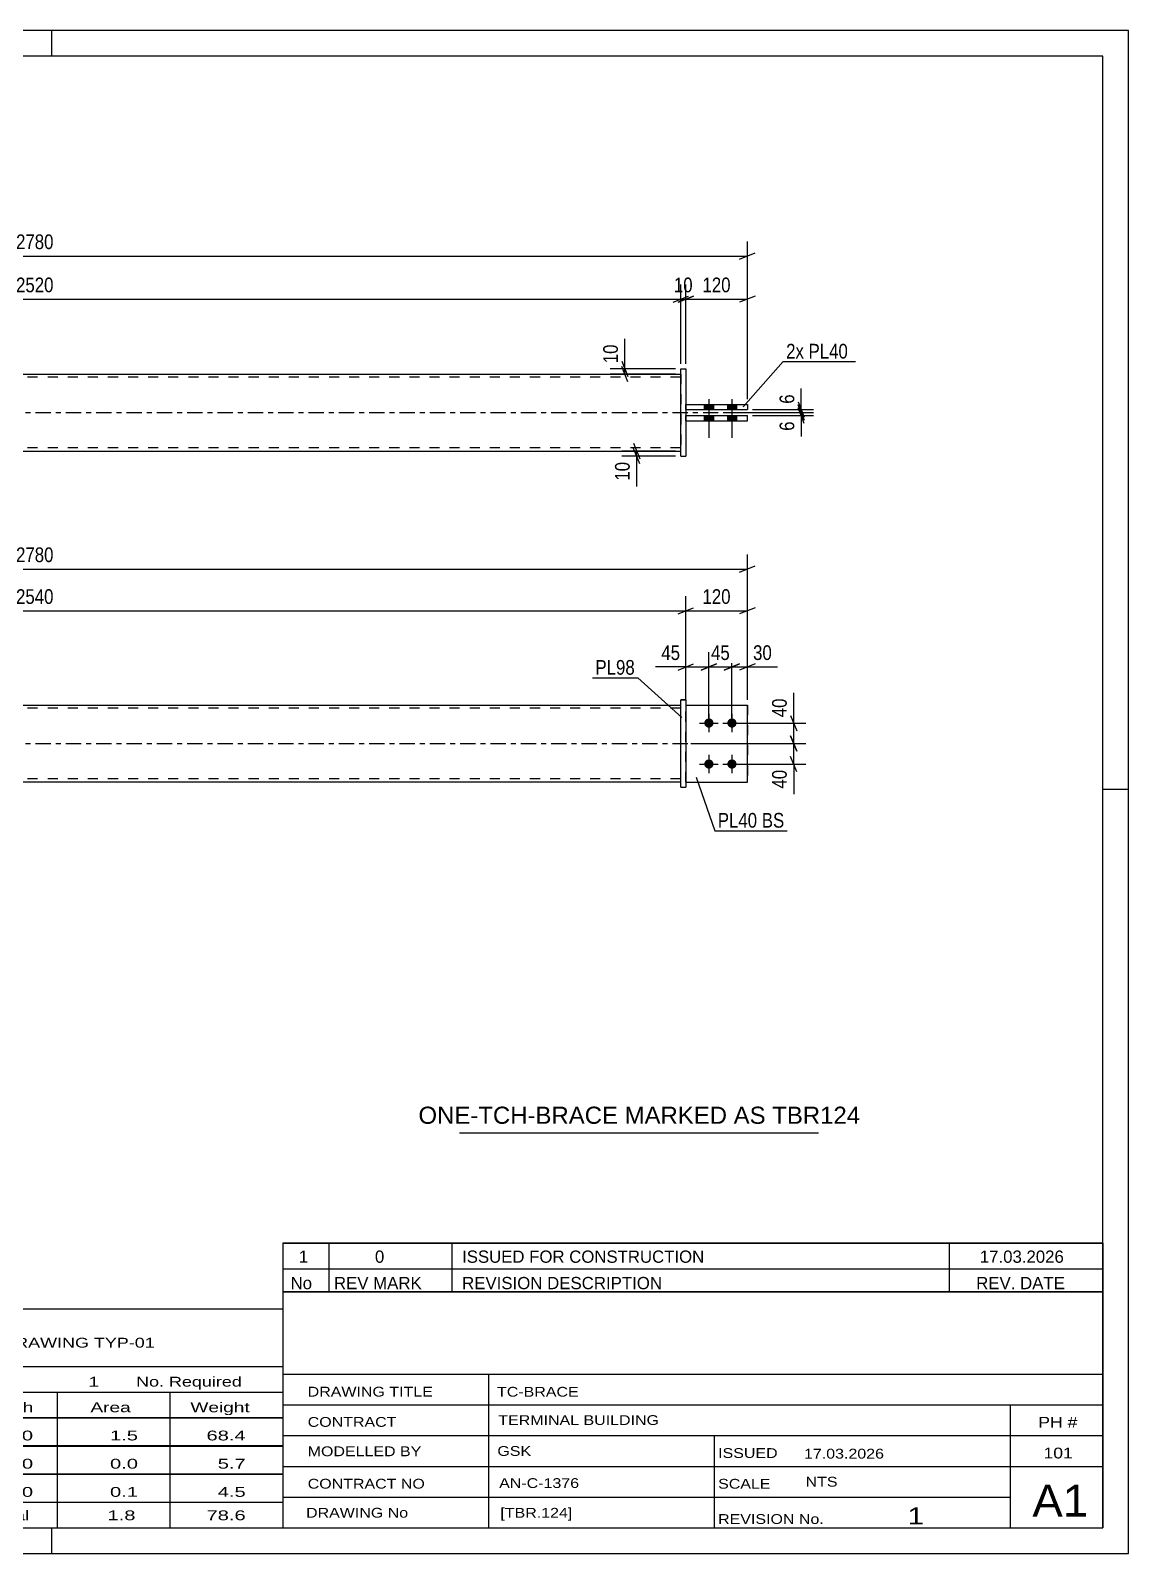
# Model space of a CAD drawing. Header units: millimetres. Extents: x 0 to 420, y 0 to 297.
# Drawn here: x 205.8 to 420, y 0 to 297 of the extents above; entities that cross this region are included whole.
import ezdxf

# ---------------------------------------------------------------- set-up
doc = ezdxf.new("R2010")
doc.units = ezdxf.units.MM
doc.linetypes.add('DXK_LINE_DOT2', pattern=[3.9198, 1.9599, -1.9599])
doc.linetypes.add('DXK_LINE_DOT3', pattern=[5.9187, 2.979, -0.9799, 0.9799, -0.9799])
doc.styles.add('Arial', font='ARIAL.TTF', dxfattribs={"height": 0.2})
doc.styles.add('Arial Narrow', font='ARIALN.TTF', dxfattribs={"height": 0.2})

# ---------------------------------------------------------------- blocks, each defined once
blk = doc.blocks.new('Unknown-580873140-1163')
at = {"color": 5, "linetype": 'Continuous'}
for p, q in [((420, 297), (0, 297)), ((210, 292), (210, 297)), ((420, 0), (420, 297)), ((415, 292), (5, 292)), ((415, 5), (415, 292)), ((420, 149), (415, 149)), ((5, 5), (415, 5)), ((210, 0), (210, 5)), ((0, 0), (420, 0))]:
    blk.add_line(p, q, dxfattribs=at)
blk = doc.blocks.new('Part-580873140-1767 - 1735')
at = {"color": 7, "linetype": 'DXK_LINE_DOT2'}
for p, q in [((333.64, 165.45), (345.64, 165.45)), ((333.64, 150.45), (333.64, 165.45)), ((333.64, 165.45), (345.64, 165.45)), ((345.64, 165.45), (345.64, 165.45)), ((345.64, 165.45), (345.64, 150.45)), ((333.64, 150.45), (333.64, 150.45)), ((333.64, 150.45), (345.64, 150.45)), ((333.64, 150.45), (345.64, 150.45))]:
    blk.add_line(p, q, dxfattribs=at)
blk = doc.blocks.new('Part-580873140-1772 - 1735')
at = {"color": 2, "linetype": 'Continuous'}
for p, q in [((333.64, 165.45), (345.64, 165.45)), ((345.64, 165.45), (345.64, 165.45)), ((345.64, 150.45), (345.64, 165.45)), ((333.64, 150.45), (345.64, 150.45))]:
    blk.add_line(p, q, dxfattribs=at)
at = {"color": 7, "linetype": 'DXK_LINE_DOT2'}
for p, q in [((333.64, 165.45), (345.64, 165.45)), ((333.64, 150.45), (333.64, 165.45)), ((345.64, 165.45), (345.64, 165.45)), ((333.64, 150.45), (333.64, 150.45)), ((333.64, 150.45), (345.64, 150.45))]:
    blk.add_line(p, q, dxfattribs=at)
blk = doc.blocks.new('Part-580873140-1787 - 1735')
at = {"color": 2, "linetype": 'Continuous'}
for p, q in [((333.64, 166.45), (332.64, 166.45)), ((332.64, 149.45), (332.64, 166.45)), ((333.64, 166.45), (333.64, 149.45)), ((332.64, 149.45), (332.64, 149.45)), ((332.64, 149.45), (333.64, 149.45))]:
    blk.add_line(p, q, dxfattribs=at)
at = {"color": 7, "linetype": 'DXK_LINE_DOT2'}
for p, q in [((332.64, 166.45), (332.64, 166.45)), ((332.64, 166.45), (333.64, 166.45)), ((333.64, 166.45), (333.64, 166.45)), ((332.64, 149.45), (333.64, 149.45))]:
    blk.add_line(p, q, dxfattribs=at)
blk = doc.blocks.new('Part-580873140-1807 - 1735')
at = {"color": 2, "linetype": 'Continuous'}
for p, q in [((80.65, 165.45), (332.64, 165.45)), ((332.64, 150.45), (80.65, 150.45))]:
    blk.add_line(p, q, dxfattribs=at)
at = {"color": 7, "linetype": 'DXK_LINE_DOT2'}
for p, q in [((80.65, 150.45), (80.65, 165.45)), ((332.64, 164.85), (80.65, 164.85)), ((332.64, 150.45), (332.64, 165.45)), ((332.64, 151.05), (80.65, 151.05))]:
    blk.add_line(p, q, dxfattribs=at)
at = {"color": 7, "linetype": 'DXK_LINE_DOT3'}
blk.add_line((70.65, 157.95), (342.64, 157.95), dxfattribs=at)
blk = doc.blocks.new('Bolt-580873140-1808 - 1735')
at = {"linetype": 'Continuous'}
for points in [[(338.14, 162.85), (338.32, 162.83), (338.5, 162.78), (338.67, 162.68), (338.81, 162.56), (338.92, 162.4), (338.99, 162.23), (339.03, 162.05), (339.03, 161.86), (338.99, 161.68), (338.92, 161.5), (338.81, 161.35), (338.67, 161.23), (338.5, 161.13), (338.32, 161.07), (338.14, 161.05), (337.95, 161.07), (337.77, 161.13), (337.61, 161.23), (337.47, 161.35), (337.36, 161.5), (337.28, 161.68), (337.24, 161.86), (337.24, 162.05), (337.28, 162.23), (337.36, 162.4), (337.47, 162.56), (337.61, 162.68), (337.77, 162.78), (337.95, 162.83)], [(342.64, 162.85), (342.82, 162.83), (343, 162.78), (343.17, 162.68), (343.31, 162.56), (343.42, 162.4), (343.49, 162.23), (343.53, 162.05), (343.53, 161.86), (343.49, 161.68), (343.42, 161.5), (343.31, 161.35), (343.17, 161.23), (343, 161.13), (342.82, 161.07), (342.64, 161.05), (342.45, 161.07), (342.27, 161.13), (342.11, 161.23), (341.97, 161.35), (341.86, 161.5), (341.78, 161.68), (341.74, 161.86), (341.74, 162.05), (341.78, 162.23), (341.86, 162.4), (341.97, 162.56), (342.11, 162.68), (342.27, 162.78), (342.45, 162.83)], [(338.14, 154.85), (338.32, 154.83), (338.5, 154.78), (338.67, 154.68), (338.81, 154.56), (338.92, 154.4), (338.99, 154.23), (339.03, 154.05), (339.03, 153.86), (338.99, 153.68), (338.92, 153.5), (338.81, 153.35), (338.67, 153.23), (338.5, 153.13), (338.32, 153.07), (338.14, 153.05), (337.95, 153.07), (337.77, 153.13), (337.61, 153.23), (337.47, 153.35), (337.36, 153.5), (337.28, 153.68), (337.24, 153.86), (337.24, 154.05), (337.28, 154.23), (337.36, 154.4), (337.47, 154.56), (337.61, 154.68), (337.77, 154.78), (337.95, 154.83)], [(342.64, 154.85), (342.82, 154.83), (343, 154.78), (343.17, 154.68), (343.31, 154.56), (343.42, 154.4), (343.49, 154.23), (343.53, 154.05), (343.53, 153.86), (343.49, 153.68), (343.42, 153.5), (343.31, 153.35), (343.17, 153.23), (343, 153.13), (342.82, 153.07), (342.64, 153.05), (342.45, 153.07), (342.27, 153.13), (342.11, 153.23), (341.97, 153.35), (341.86, 153.5), (341.78, 153.68), (341.74, 153.86), (341.74, 154.05), (341.78, 154.23), (341.86, 154.4), (341.97, 154.56), (342.11, 154.68), (342.27, 154.78), (342.45, 154.83)]]:
    blk.add_hatch(color=1, dxfattribs=at).paths.add_polyline_path(points)
at = {"color": 1, "linetype": 'Continuous'}
for p, q in [((338.14, 163.75), (338.14, 160.15)), ((342.64, 163.75), (342.64, 160.15)), ((336.34, 161.95), (339.94, 161.95)), ((340.84, 161.95), (344.44, 161.95)), ((338.14, 155.75), (338.14, 152.15)), ((342.64, 155.75), (342.64, 152.15)), ((336.34, 153.95), (339.94, 153.95)), ((340.84, 153.95), (344.44, 153.95))]:
    blk.add_line(p, q, dxfattribs=at)
blk = doc.blocks.new('Part-580873140-1431 - 1390')
at = {"color": 2, "linetype": 'Continuous'}
for p, q in [((333.64, 221.89), (345.64, 221.89)), ((333.64, 220.89), (345.64, 220.89)), ((345.64, 220.89), (345.64, 221.89))]:
    blk.add_line(p, q, dxfattribs=at)
at = {"color": 7, "linetype": 'DXK_LINE_DOT2'}
for p, q in [((333.64, 220.89), (333.64, 221.89)), ((333.64, 221.89), (345.64, 221.89)), ((333.64, 220.89), (345.64, 220.89))]:
    blk.add_line(p, q, dxfattribs=at)
blk = doc.blocks.new('Part-580873140-1426 - 1390')
at = {"color": 2, "linetype": 'Continuous'}
for p, q in [((332.64, 230.99), (332.64, 230.99)), ((332.64, 213.99), (332.64, 230.99)), ((332.64, 230.99), (333.64, 230.99)), ((333.64, 230.99), (333.64, 230.99)), ((333.64, 230.99), (333.64, 213.99)), ((332.64, 213.99), (333.64, 213.99)), ((332.64, 213.99), (332.64, 213.99)), ((333.64, 213.99), (333.64, 213.99))]:
    blk.add_line(p, q, dxfattribs=at)
at = {"color": 7, "linetype": 'DXK_LINE_DOT2'}
for p, q in [((332.64, 230.99), (332.64, 230.99)), ((332.64, 230.99), (333.64, 230.99)), ((332.64, 213.99), (333.64, 213.99))]:
    blk.add_line(p, q, dxfattribs=at)
blk = doc.blocks.new('Part-580873140-1458 - 1390')
at = {"color": 2, "linetype": 'Continuous'}
for p, q in [((333.64, 224.09), (345.64, 224.09)), ((333.64, 223.09), (345.64, 223.09)), ((345.64, 224.09), (345.64, 223.09))]:
    blk.add_line(p, q, dxfattribs=at)
at = {"color": 7, "linetype": 'DXK_LINE_DOT2'}
for p, q in [((333.64, 223.09), (333.64, 224.09)), ((333.64, 224.09), (345.64, 224.09)), ((333.64, 223.09), (345.64, 223.09)), ((345.64, 224.09), (345.64, 224.09))]:
    blk.add_line(p, q, dxfattribs=at)
blk = doc.blocks.new('Part-580873140-1446 - 1390')
at = {"color": 2, "linetype": 'Continuous'}
for p, q in [((80.65, 229.99), (332.64, 229.99)), ((80.65, 214.99), (332.64, 214.99))]:
    blk.add_line(p, q, dxfattribs=at)
at = {"color": 7, "linetype": 'DXK_LINE_DOT2'}
for p, q in [((80.65, 214.99), (80.65, 229.99)), ((332.64, 229.39), (80.65, 229.39)), ((332.64, 229.99), (332.64, 214.99)), ((332.64, 215.59), (80.65, 215.59))]:
    blk.add_line(p, q, dxfattribs=at)
at = {"color": 7, "linetype": 'DXK_LINE_DOT3'}
blk.add_line((70.65, 222.49), (342.64, 222.49), dxfattribs=at)
blk = doc.blocks.new('Bolt-580873140-1447 - 1390')
at = {"linetype": 'Continuous'}
for points in [[(339.04, 224.09), (337.24, 224.09), (337.24, 223.09), (339.04, 223.09)], [(339.04, 224.09), (337.24, 224.09), (337.24, 223.09), (339.04, 223.09)], [(343.54, 224.09), (341.74, 224.09), (341.74, 223.09), (343.54, 223.09)], [(343.54, 224.09), (341.74, 224.09), (341.74, 223.09), (343.54, 223.09)], [(339.04, 221.89), (337.24, 221.89), (337.24, 220.89), (339.04, 220.89)], [(339.04, 221.89), (337.24, 221.89), (337.24, 220.89), (339.04, 220.89)], [(343.54, 221.89), (341.74, 221.89), (341.74, 220.89), (343.54, 220.89)], [(343.54, 221.89), (341.74, 221.89), (341.74, 220.89), (343.54, 220.89)]]:
    blk.add_hatch(color=1, dxfattribs=at).paths.add_polyline_path(points)
at = {"color": 1, "linetype": 'Continuous'}
for p, q in [((337.24, 224.09), (337.24, 223.09)), ((337.24, 224.09), (337.24, 223.09)), ((338.14, 225.09), (338.14, 217.59)), ((338.14, 225.09), (338.14, 217.59)), ((339.04, 224.09), (339.04, 223.09)), ((339.04, 224.09), (339.04, 223.09)), ((341.74, 224.09), (341.74, 223.09)), ((341.74, 224.09), (341.74, 223.09)), ((342.64, 225.09), (342.64, 217.59)), ((342.64, 225.09), (342.64, 217.59)), ((343.54, 224.09), (343.54, 223.09)), ((343.54, 224.09), (343.54, 223.09)), ((337.24, 221.89), (337.24, 220.89)), ((337.24, 221.89), (337.24, 220.89)), ((339.04, 221.89), (339.04, 220.89)), ((339.04, 221.89), (339.04, 220.89)), ((341.74, 221.89), (341.74, 220.89)), ((341.74, 221.89), (341.74, 220.89)), ((343.54, 221.89), (343.54, 220.89)), ((343.54, 221.89), (343.54, 220.89))]:
    blk.add_line(p, q, dxfattribs=at)
blk = doc.blocks.new('StraightDimension-580873140-1818 - 1735')
at = {"color": 7, "linetype": 'Continuous'}
for p, q in [((342.64, 162.95), (342.64, 175.74)), ((345.64, 166.45), (345.64, 175.74)), ((341.14, 172.29), (344.14, 173.49)), ((342.64, 172.89), (345.64, 172.89)), ((347.14, 173.49), (344.14, 172.29))]:
    blk.add_line(p, q, dxfattribs=at)
at = {"color": 0}
blk.add_wipeout([(351.02, 173.64), (351.02, 177.84), (346.16, 177.84), (346.16, 173.64)], dxfattribs=at)
at = {"color": 7, "linetype": 'Continuous'}
blk.add_line((345.64, 172.89), (351.54, 172.89), dxfattribs=at)
blk.add_line((345.64, 172.89), (351.54, 172.89), dxfattribs=at)
at = {"color": 3, "style": 'Arial Narrow'}
blk.add_text('30', height=2.863, dxfattribs=at).set_placement((346.76, 174.24))
blk = doc.blocks.new('StraightDimension-580873140-1834 - 1735')
at = {"color": 7, "linetype": 'Continuous'}
for p, q in [((338.14, 162.95), (338.14, 175.74)), ((342.64, 162.95), (342.64, 175.74)), ((336.64, 172.29), (339.64, 173.49)), ((338.14, 172.89), (342.64, 172.89)), ((344.14, 173.49), (341.14, 172.29))]:
    blk.add_line(p, q, dxfattribs=at)
at = {"color": 0}
blk.add_wipeout([(342.82, 173.64), (342.82, 177.84), (337.96, 177.84), (337.96, 173.64)], dxfattribs=at)
at = {"color": 3, "style": 'Arial Narrow'}
blk.add_text('45', height=2.863, dxfattribs=at).set_placement((338.56, 174.24))
blk = doc.blocks.new('StraightDimension-580873140-1847 - 1735')
at = {"color": 7, "linetype": 'Continuous'}
for p, q in [((333.64, 166.45), (333.64, 175.74)), ((338.14, 162.95), (338.14, 175.74)), ((332.14, 172.29), (335.14, 173.49)), ((333.64, 172.89), (338.14, 172.89)), ((339.64, 173.49), (336.64, 172.29))]:
    blk.add_line(p, q, dxfattribs=at)
at = {"color": 0}
blk.add_wipeout([(333.11, 173.64), (333.11, 177.84), (328.26, 177.84), (328.26, 173.64)], dxfattribs=at)
at = {"color": 7, "linetype": 'Continuous'}
blk.add_line((333.64, 172.89), (327.73, 172.89), dxfattribs=at)
blk.add_line((333.64, 172.89), (327.73, 172.89), dxfattribs=at)
at = {"color": 3, "style": 'Arial Narrow'}
blk.add_text('45', height=2.863, dxfattribs=at).set_placement((328.86, 174.24))
blk = doc.blocks.new('StraightDimension-580873140-1864 - 1735')
at = {"color": 7, "linetype": 'Continuous'}
for p, q in [((67.65, 166.45), (67.65, 194.83)), ((345.64, 166.45), (345.64, 194.83)), ((69.15, 192.58), (66.15, 191.38)), ((67.65, 191.98), (345.64, 191.98)), ((344.14, 191.38), (347.14, 192.58))]:
    blk.add_line(p, q, dxfattribs=at)
at = {"color": 0}
blk.add_wipeout([(210.9, 192.73), (210.9, 196.93), (202.39, 196.93), (202.39, 192.73)], dxfattribs=at)
at = {"color": 3, "style": 'Arial Narrow'}
blk.add_text('2780', height=2.863, dxfattribs=at).set_placement((202.99, 193.33))
blk = doc.blocks.new('StraightDimension-580873140-1884 - 1735')
at = {"color": 7, "linetype": 'Continuous'}
for p, q in [((354.08, 163.45), (355.28, 160.45)), ((343.64, 161.95), (357.08, 161.95)), ((354.68, 157.95), (354.68, 161.95)), ((334.64, 157.95), (357.08, 157.95)), ((355.28, 156.45), (354.08, 159.45))]:
    blk.add_line(p, q, dxfattribs=at)
at = {"color": 0}
blk.add_wipeout([(353.93, 167.34), (349.73, 167.34), (349.73, 162.48), (353.93, 162.48)], dxfattribs=at)
at = {"color": 7, "linetype": 'Continuous'}
blk.add_line((354.68, 161.95), (354.68, 167.86), dxfattribs=at)
blk.add_line((354.68, 161.95), (354.68, 167.86), dxfattribs=at)
at = {"color": 3, "style": 'Arial Narrow'}
blk.add_text('40', height=2.863, rotation=90.0002, dxfattribs=at).set_placement((353.33, 163.08))
blk = doc.blocks.new('StraightDimension-580873140-1893 - 1735')
at = {"color": 7, "linetype": 'Continuous'}
for p, q in [((334.64, 157.95), (357.08, 157.95)), ((354.08, 159.45), (355.28, 156.45)), ((354.68, 153.95), (354.68, 157.95)), ((355.28, 152.45), (354.08, 155.45)), ((343.64, 153.95), (357.08, 153.95))]:
    blk.add_line(p, q, dxfattribs=at)
at = {"color": 0}
blk.add_wipeout([(353.93, 153.43), (349.73, 153.43), (349.73, 148.57), (353.93, 148.57)], dxfattribs=at)
at = {"color": 7, "linetype": 'Continuous'}
blk.add_line((354.68, 153.95), (354.68, 148.05), dxfattribs=at)
blk.add_line((354.68, 153.95), (354.68, 148.05), dxfattribs=at)
at = {"color": 3, "style": 'Arial Narrow'}
blk.add_text('40', height=2.863, rotation=90.0002, dxfattribs=at).set_placement((353.33, 149.17))
blk = doc.blocks.new('StraightDimension-580873140-1903 - 1735')
at = {"color": 7, "linetype": 'Continuous'}
for p, q in [((332.14, 183.23), (335.14, 184.43)), ((333.64, 166.45), (333.64, 186.68)), ((347.14, 184.43), (344.14, 183.23)), ((345.64, 166.45), (345.64, 186.68)), ((333.64, 183.83), (345.64, 183.83))]:
    blk.add_line(p, q, dxfattribs=at)
at = {"color": 0}
blk.add_wipeout([(342.98, 184.58), (342.98, 188.78), (336.29, 188.78), (336.29, 184.58)], dxfattribs=at)
at = {"color": 3, "style": 'Arial Narrow'}
blk.add_text('120', height=2.863, dxfattribs=at).set_placement((336.89, 185.18))
blk = doc.blocks.new('StraightDimension-580873140-1922 - 1735')
at = {"color": 7, "linetype": 'Continuous'}
for p, q in [((81.15, 184.43), (78.15, 183.23)), ((79.65, 158.95), (79.65, 186.68)), ((332.14, 183.23), (335.14, 184.43)), ((333.64, 166.45), (333.64, 186.68)), ((79.65, 183.83), (333.64, 183.83))]:
    blk.add_line(p, q, dxfattribs=at)
at = {"color": 0}
blk.add_wipeout([(210.9, 184.58), (210.9, 188.78), (202.39, 188.78), (202.39, 184.58)], dxfattribs=at)
at = {"color": 3, "style": 'Arial Narrow'}
blk.add_text('2540', height=2.863, dxfattribs=at).set_placement((202.99, 185.18))
blk = doc.blocks.new('StraightDimension-580873140-1658 - 1390')
at = {"color": 7, "linetype": 'Continuous'}
for p, q in [((346.64, 223.09), (358.54, 223.09)), ((355.54, 224.59), (356.74, 221.59)), ((356.74, 220.99), (355.54, 223.99)), ((356.14, 222.49), (356.14, 223.09)), ((341.39, 222.49), (358.54, 222.49))]:
    blk.add_line(p, q, dxfattribs=at)
at = {"color": 0}
blk.add_wipeout([(355.39, 226.64), (351.19, 226.64), (351.19, 223.61), (355.39, 223.61)], dxfattribs=at)
at = {"color": 7, "linetype": 'Continuous'}
blk.add_line((356.14, 223.09), (356.14, 227.17), dxfattribs=at)
blk.add_line((356.14, 223.09), (356.14, 227.17), dxfattribs=at)
at = {"color": 3, "style": 'Arial Narrow'}
blk.add_text('6', height=2.86, rotation=90.0002, dxfattribs=at).set_placement((354.79, 224.21))
blk = doc.blocks.new('StraightDimension-580873140-1535 - 1390')
at = {"color": 7, "linetype": 'Continuous'}
for p, q in [((331.64, 214.99), (321.19, 214.99)), ((331.64, 213.99), (321.19, 213.99)), ((323.44, 216.49), (324.64, 213.49)), ((324.64, 212.49), (323.44, 215.49)), ((324.04, 213.99), (324.04, 214.99))]:
    blk.add_line(p, q, dxfattribs=at)
at = {"color": 0}
blk.add_wipeout([(323.29, 213.46), (319.09, 213.46), (319.09, 208.61), (323.29, 208.61)], dxfattribs=at)
at = {"color": 7, "linetype": 'Continuous'}
blk.add_line((324.04, 213.99), (324.04, 208.08), dxfattribs=at)
blk.add_line((324.04, 213.99), (324.04, 208.08), dxfattribs=at)
at = {"color": 3, "style": 'Arial Narrow'}
blk.add_text('10', height=2.863, rotation=90.0002, dxfattribs=at).set_placement((322.69, 209.21))
blk = doc.blocks.new('StraightDimension-580873140-1575 - 1390')
at = {"color": 7, "linetype": 'Continuous'}
for p, q in [((332.64, 231.99), (332.64, 247.45)), ((333.64, 231.99), (333.64, 247.45)), ((331.14, 244), (334.14, 245.2)), ((335.14, 245.2), (332.14, 244)), ((332.64, 244.6), (333.64, 244.6))]:
    blk.add_line(p, q, dxfattribs=at)
at = {"color": 0}
blk.add_wipeout([(335.57, 245.35), (335.57, 249.55), (330.71, 249.55), (330.71, 245.35)], dxfattribs=at)
at = {"color": 3, "style": 'Arial Narrow'}
blk.add_text('10', height=2.863, dxfattribs=at).set_placement((331.31, 245.95))
blk = doc.blocks.new('StraightDimension-580873140-1564 - 1390')
at = {"color": 7, "linetype": 'Continuous'}
for p, q in [((67.65, 225.09), (67.65, 255.86)), ((345.64, 225.09), (345.64, 255.86)), ((69.15, 253.61), (66.15, 252.41)), ((67.65, 253.01), (345.64, 253.01)), ((344.14, 252.41), (347.14, 253.61))]:
    blk.add_line(p, q, dxfattribs=at)
at = {"color": 0}
blk.add_wipeout([(210.9, 253.76), (210.9, 257.96), (202.39, 257.96), (202.39, 253.76)], dxfattribs=at)
at = {"color": 3, "style": 'Arial Narrow'}
blk.add_text('2780', height=2.863, dxfattribs=at).set_placement((202.99, 254.36))
blk = doc.blocks.new('StraightDimension-580873140-1549 - 1390')
at = {"color": 7, "linetype": 'Continuous'}
for p, q in [((321.14, 232.49), (322.34, 229.49)), ((331.64, 230.99), (318.89, 230.99)), ((331.64, 229.99), (318.89, 229.99)), ((322.34, 228.49), (321.14, 231.49)), ((321.74, 229.99), (321.74, 230.99))]:
    blk.add_line(p, q, dxfattribs=at)
at = {"color": 0}
blk.add_wipeout([(320.99, 236.37), (316.79, 236.37), (316.79, 231.51), (320.99, 231.51)], dxfattribs=at)
at = {"color": 7, "linetype": 'Continuous'}
blk.add_line((321.74, 230.99), (321.74, 236.89), dxfattribs=at)
blk.add_line((321.74, 230.99), (321.74, 236.89), dxfattribs=at)
at = {"color": 3, "style": 'Arial Narrow'}
blk.add_text('10', height=2.863, rotation=90.0002, dxfattribs=at).set_placement((320.39, 232.11))
blk = doc.blocks.new('StraightDimension-580873140-1585 - 1390')
at = {"color": 7, "linetype": 'Continuous'}
for p, q in [((80.65, 231.99), (80.65, 247.45)), ((332.64, 231.99), (332.64, 247.45)), ((82.15, 245.2), (79.15, 244)), ((80.65, 244.6), (332.64, 244.6)), ((331.14, 244), (334.14, 245.2))]:
    blk.add_line(p, q, dxfattribs=at)
at = {"color": 0}
blk.add_wipeout([(210.9, 245.35), (210.9, 249.55), (202.39, 249.55), (202.39, 245.35)], dxfattribs=at)
at = {"color": 3, "style": 'Arial Narrow'}
blk.add_text('2520', height=2.863, dxfattribs=at).set_placement((202.99, 245.95))
blk = doc.blocks.new('StraightDimension-580873140-1615 - 1390')
at = {"color": 7, "linetype": 'Continuous'}
for p, q in [((333.64, 231.99), (333.64, 247.45)), ((345.64, 225.09), (345.64, 247.45)), ((332.14, 244), (335.14, 245.2)), ((333.64, 244.6), (345.64, 244.6)), ((347.14, 245.2), (344.14, 244))]:
    blk.add_line(p, q, dxfattribs=at)
at = {"color": 0}
blk.add_wipeout([(342.98, 245.35), (342.98, 249.55), (336.29, 249.55), (336.29, 245.35)], dxfattribs=at)
at = {"color": 3, "style": 'Arial Narrow'}
blk.add_text('120', height=2.863, dxfattribs=at).set_placement((336.89, 245.95))
blk = doc.blocks.new('StraightDimension-580873140-1647 - 1390')
at = {"color": 7, "linetype": 'Continuous'}
for p, q in [((355.54, 223.99), (356.74, 220.99)), ((356.74, 220.39), (355.54, 223.39)), ((341.39, 222.49), (358.54, 222.49)), ((346.64, 221.89), (358.54, 221.89)), ((356.14, 221.89), (356.14, 222.49))]:
    blk.add_line(p, q, dxfattribs=at)
at = {"color": 0}
blk.add_wipeout([(355.39, 221.36), (351.19, 221.36), (351.19, 218.33), (355.39, 218.33)], dxfattribs=at)
at = {"color": 7, "linetype": 'Continuous'}
blk.add_line((356.14, 221.89), (356.14, 217.81), dxfattribs=at)
blk.add_line((356.14, 221.89), (356.14, 217.81), dxfattribs=at)
at = {"color": 3, "style": 'Arial Narrow'}
blk.add_text('6', height=2.86, rotation=90.0002, dxfattribs=at).set_placement((354.79, 218.93))
blk = doc.blocks.new('Unknown-580873140-3655')
at = {"color": 7, "linetype": 'Continuous'}
for p, q in [((255, 51.05), (255, 5)), ((255, 51.05), (415, 51.05)), ((415, 51), (415, 5)), ((255, 35), (415, 35)), ((295.14, 35), (295.14, 5)), ((255, 29), (415, 29)), ((397, 5.05), (397, 29.05)), ((255, 23), (415, 23)), ((339.14, 23), (339.14, 5)), ((255, 17), (415, 17)), ((255, 11), (397, 11)), ((255, 5), (415, 5))]:
    blk.add_line(p, q, dxfattribs=at)
at = {"color": 7, "style": 'Arial Narrow'}
for s, height, width, p in [('DRAWING TITLE', 1.9089, 1.425378, (259.88, 30.61)), ('TC-BRACE', 1.909, 1.425378, (296.81, 30.59)), ('TERMINAL BUILDING', 1.9089, 1.425378, (297.06, 25.07)), ('CONTRACT', 1.909, 1.425378, (259.88, 24.71)), ('MODELLED BY', 1.9089, 1.425378, (259.88, 18.98)), ('GSK', 1.909, 1.425378, (296.88, 19.04)), ('ISSUED', 1.909, 1.425378, (339.94, 18.64)), ('17.03.2026', 1.909, 1.425378, (356.69, 18.52)), ('CONTRACT NO', 1.9089, 1.425378, (259.88, 12.66)), ('AN-C-1376', 1.909, 1.425378, (297.23, 12.78)), ('SCALE', 1.909, 1.425378, (339.94, 12.65)), ('A1', 6.204, 1.25, (401.24, 7.2)), ('DRAWING No', 1.909, 1.425378, (259.56, 7)), ('[TBR.124]', 1.909, 1.425378, (297.46, 6.99)), ('1', 3.34, 1.5, (376.91, 5.68)), ('REVISION No.', 1.9089, 1.425378, (339.94, 5.77))]:
    blk.add_text(s, height=height, dxfattribs=dict(at, width=width)).set_placement(p)
at = {"color": 7, "linetype": 'Continuous', "style": 'Arial Narrow'}
for s, height, width, p in [('PH #', 2.1, 1.42538, (402.4, 24.55)), ('101', 2.1, 1.42538, (403.41, 18.55)), ('NTS', 1.909, 1.425378, (357, 13.05))]:
    blk.add_text(s, height=height, dxfattribs=dict(at, width=width)).set_placement(p)
blk = doc.blocks.new('Unknown-580873140-3656')
at = {"color": 7, "linetype": 'Continuous'}
for p, q in [((255, 60.55), (415, 60.55)), ((415, 60.55), (255, 60.55)), ((255, 60.55), (255, 55.55)), ((264, 60.55), (264, 55.55)), ((288, 60.55), (288, 55.55)), ((385, 60.55), (385, 55.55)), ((415, 60.55), (415, 55.55)), ((255, 55.55), (415, 55.55)), ((255, 55.55), (255, 51.05)), ((255, 55.55), (415, 55.55)), ((264, 55.55), (264, 51.05)), ((288, 55.55), (288, 51.05)), ((385, 55.55), (385, 51.05)), ((415, 55.55), (415, 51.05)), ((415, 51.05), (255, 51.05))]:
    blk.add_line(p, q, dxfattribs=at)
at = {"color": 7, "linetype": 'Continuous', "style": 'Arial Narrow'}
for s, height, width, p in [('1', 2.39, 1.196471, (258.16, 56.7)), ('0', 2.39, 1.196471, (273, 56.7)), ('ISSUED FOR CONSTRUCTION', 2.3861, 1.196471, (290, 56.7)), ('17.03.2026', 2.386, 1.196471, (391, 56.7)), ('No', 2.386, 1.2, (256.54, 51.55)), ('REV MARK', 2.386, 1.2, (265, 51.55)), ('REVISION DESCRIPTION', 2.3861, 1.2, (290, 51.55)), ('REV. DATE', 2.386, 1.2, (390.28, 51.55))]:
    blk.add_text(s, height=height, dxfattribs=dict(at, width=width)).set_placement(p)
blk = doc.blocks.new('Unknown-580873140-3657')
at = {"color": 7, "linetype": 'Continuous'}
for p, q in [((95, 47.75), (255, 47.75)), ((95, 36.5), (95, 47.75)), ((255, 47.75), (255, 36.5)), ((95, 36.5), (255, 36.5)), ((95, 36.5), (95, 31.5)), ((255, 36.5), (255, 31.5)), ((95, 31.5), (255, 31.5)), ((95, 31.5), (95, 26.5)), ((119, 31.5), (119, 26.5)), ((154.5, 31.5), (154.5, 26.5)), ((180.5, 31.5), (180.5, 26.5)), ((193.5, 31.5), (193.5, 26.5)), ((211, 31.5), (211, 26.5)), ((233, 31.5), (233, 26.5)), ((255, 31.5), (255, 26.5)), ((95, 26.5), (255, 26.5)), ((95, 26.45), (95, 21.05)), ((95, 26.45), (255, 26.45)), ((119, 26.5), (119, 21)), ((154.5, 26.5), (154.5, 21)), ((180.5, 26.5), (180.5, 21)), ((193.5, 26.5), (193.5, 21)), ((211, 26.5), (211, 21)), ((233, 26.5), (233, 21)), ((255, 26.45), (255, 21.05)), ((95, 21.05), (255, 21.05)), ((95, 20.95), (95, 15.55)), ((95, 20.95), (255, 20.95)), ((119, 21), (119, 15.5)), ((154.5, 21), (154.5, 15.5)), ((180.5, 21), (180.5, 15.5)), ((193.5, 21), (193.5, 15.5)), ((211, 21), (211, 15.5)), ((233, 21), (233, 15.5)), ((255, 20.95), (255, 15.55)), ((95, 15.55), (255, 15.55)), ((95, 15.45), (95, 10.05)), ((95, 15.45), (255, 15.45)), ((119, 15.5), (119, 10)), ((154.5, 15.5), (154.5, 10)), ((180.5, 15.5), (180.5, 10)), ((193.5, 15.5), (193.5, 10)), ((211, 15.5), (211, 10)), ((233, 15.5), (233, 10)), ((255, 15.45), (255, 10.05)), ((95, 10.05), (255, 10.05)), ((95, 10), (255, 10)), ((95, 10), (95, 5)), ((211, 10), (211, 5)), ((233, 10), (233, 5)), ((255, 10), (255, 5)), ((95, 5), (255, 5))]:
    blk.add_line(p, q, dxfattribs=at)
at = {"color": 7, "style": 'Arial Narrow'}
for s, height, width, p in [('GENERAL NOTES & WELD DETAILS :', 2.8633, 1.4, (96.15, 40.06)), ('REFER TYP DRAWING TYP-01', 1.9089, 1.6, (179.7, 40.16)), ("MATERIAL LIST FOR ASSEMBLY MK'D", 1.9089, 1.6, (96.15, 32.56)), ('TBR124', 1.909, 1.794707, (187.59, 32.47)), ('1', 1.91, 1.794707, (217.08, 32.56)), ('No. Required', 1.9089, 1.6, (226.41, 32.56)), ('Mark', 1.909, 1.7, (96.34, 27.5)), ('Profile', 1.909, 1.7, (129.41, 27.5)), ('Material', 1.909, 1.7, (159.54, 27.56)), ('No.', 1.909, 1.7, (184.5, 27.56)), ('Length', 1.909, 1.7, (195, 27.56)), ('Area', 1.909, 1.7, (217.5, 27.56)), ('Weight', 1.909, 1.7, (237, 27.56))]:
    blk.add_text(s, height=height, dxfattribs=dict(at, width=width)).set_placement(p)
at = {"color": 7, "linetype": 'Continuous', "style": 'Arial Narrow'}
for s, height, width, p in [('TBR124', 1.909, 1.794707, (96.5, 22.06)), ('SHS150*6', 1.909, 1.794707, (121, 22.06)), ('E350', 1.909, 1.794707, (160.74, 22.06)), ('1', 1.91, 1.794707, (184.86, 22.06)), ('2520', 1.909, 1.794707, (197.58, 22.06)), ('1.5', 1.909, 1.794707, (221.32, 22.06)), ('68.4', 1.909, 1.794707, (240.14, 22.06)), ('PL40', 1.909, 1.794707, (96.5, 16.56)), ('PL10*120', 1.909, 1.794707, (121, 16.56)), ('E350', 1.909, 1.794707, (160.74, 16.56)), ('4', 1.91, 1.794707, (184.86, 16.56)), ('150', 1.909, 1.794707, (199.77, 16.56)), ('0.0', 1.909, 1.794707, (221.32, 16.56)), ('5.7', 1.909, 1.794707, (242.33, 16.56)), ('PL98', 1.909, 1.794707, (96.5, 11.06)), ('PL10*170', 1.909, 1.794707, (121, 11.06)), ('E350', 1.909, 1.794707, (160.74, 11.06)), ('2', 1.91, 1.794707, (184.86, 11.06)), ('170', 1.909, 1.794707, (199.77, 11.06)), ('0.1', 1.909, 1.794707, (221.32, 11.06)), ('4.5', 1.909, 1.794707, (242.33, 11.06)), ('Total', 1.909, 1.7, (197.33, 6.5)), ('1.8', 1.909, 1.794707, (220.83, 6.5)), ('78.6', 1.909, 1.794707, (240.14, 6.5))]:
    blk.add_text(s, height=height, dxfattribs=dict(at, width=width)).set_placement(p)
blk = doc.blocks.new('Unknown-580873140-3658')
at = {"color": 7, "linetype": 'Continuous'}
blk.add_line((289.5, 82.05), (359.5, 82.05), dxfattribs=at)
at = {"color": 7, "style": 'Arial'}
blk.add_text('ONE-TCH-BRACE MARKED AS TBR124', height=3.3428, dxfattribs=at).set_placement((281.49, 83.8))
blk = doc.blocks.new('Mark-580873140-1783 - 1735')
at = {"color": 0}
blk.add_wipeout([(323.69, 171.37), (323.69, 174.37), (316.01, 174.37), (316.01, 171.37)], dxfattribs=at)
blk.add_wipeout([(323.69, 171.37), (323.69, 174.37), (316.01, 174.37), (316.01, 171.37)], dxfattribs=at)
at = {"color": 30, "linetype": 'Continuous'}
for p in [(315.41, 170.77), (332.87, 163.03)]:
    blk.add_line(p, (324.29, 170.77), dxfattribs=at)
at = {"color": 3, "style": 'Arial Narrow'}
blk.add_text('PL98', height=2.863, dxfattribs=at).set_placement((316.01, 171.37))
blk = doc.blocks.new('MarkSet-580873140-2059 - 1735')
at = {"color": 0}
blk.add_wipeout([(347.56, 141.55), (347.56, 144.55), (339.88, 144.55), (339.88, 141.55)], dxfattribs=at)
blk.add_wipeout([(347.56, 141.55), (347.56, 144.55), (339.88, 144.55), (339.88, 141.55)], dxfattribs=at)
at = {"color": 30, "linetype": 'Continuous'}
blk.add_line((335.64, 151.42), (339.28, 140.95), dxfattribs=at)
at = {"color": 0}
blk.add_wipeout([(352.84, 141.55), (352.84, 144.55), (348.46, 144.55), (348.46, 141.55)], dxfattribs=at)
blk.add_wipeout([(352.84, 141.55), (352.84, 144.55), (348.46, 144.55), (348.46, 141.55)], dxfattribs=at)
at = {"color": 30, "linetype": 'Continuous'}
blk.add_line((339.28, 140.95), (353.44, 140.95), dxfattribs=at)
at = {"color": 3, "style": 'Arial Narrow'}
for s, p in [('PL40', (339.88, 141.55)), ('BS', (348.46, 141.55))]:
    blk.add_text(s, height=2.863, dxfattribs=at).set_placement(p)
blk = doc.blocks.new('MarkSet-580873140-1720 - 1390')
at = {"color": 0}
blk.add_wipeout([(356.68, 233.03), (356.68, 236.03), (353.21, 236.03), (353.21, 233.03)], dxfattribs=at)
blk.add_wipeout([(356.68, 233.03), (356.68, 236.03), (353.21, 236.03), (353.21, 233.03)], dxfattribs=at)
at = {"color": 30, "linetype": 'Continuous'}
blk.add_line((344.84, 223.6), (352.61, 232.43), dxfattribs=at)
at = {"color": 0}
blk.add_wipeout([(365.26, 233.03), (365.26, 236.03), (357.58, 236.03), (357.58, 233.03)], dxfattribs=at)
blk.add_wipeout([(365.26, 233.03), (365.26, 236.03), (357.58, 236.03), (357.58, 233.03)], dxfattribs=at)
at = {"color": 30, "linetype": 'Continuous'}
blk.add_line((352.61, 232.43), (366.76, 232.43), dxfattribs=at)
at = {"color": 3, "style": 'Arial Narrow'}
for s, p in [('2x', (353.21, 233.03)), ('PL40', (357.58, 233.03))]:
    blk.add_text(s, height=2.863, dxfattribs=at).set_placement(p)

msp = doc.modelspace()

# ---------------------------------------------------------------- block references
for name in ['Unknown-580873140-1163', 'Part-580873140-1446 - 1390', 'Part-580873140-1426 - 1390', 'Part-580873140-1458 - 1390', 'Bolt-580873140-1447 - 1390', 'Part-580873140-1431 - 1390', 'Part-580873140-1787 - 1735', 'Part-580873140-1807 - 1735', 'Part-580873140-1767 - 1735', 'Part-580873140-1772 - 1735', 'Bolt-580873140-1808 - 1735', 'Unknown-580873140-3658', 'Unknown-580873140-3656', 'Unknown-580873140-3655', 'Unknown-580873140-3657']:
    msp.add_blockref(name, (0, 0))

# ---------------------------------------------------------------- next in the draw order: block references
for name in ['StraightDimension-580873140-1575 - 1390', 'StraightDimension-580873140-1658 - 1390', 'StraightDimension-580873140-1535 - 1390', 'StraightDimension-580873140-1818 - 1735']:
    msp.add_blockref(name, (0, 0))

# ---------------------------------------------------------------- next in the draw order: block references
for name in ['StraightDimension-580873140-1564 - 1390', 'StraightDimension-580873140-1834 - 1735']:
    msp.add_blockref(name, (0, 0))

# ---------------------------------------------------------------- next in the draw order: block references
for name in ['StraightDimension-580873140-1549 - 1390', 'StraightDimension-580873140-1847 - 1735']:
    msp.add_blockref(name, (0, 0))

# ---------------------------------------------------------------- next in the draw order: block references
for name in ['StraightDimension-580873140-1585 - 1390', 'StraightDimension-580873140-1864 - 1735']:
    msp.add_blockref(name, (0, 0))

# ---------------------------------------------------------------- next in the draw order: block references
for name in ['StraightDimension-580873140-1615 - 1390', 'StraightDimension-580873140-1884 - 1735']:
    msp.add_blockref(name, (0, 0))

# ---------------------------------------------------------------- next in the draw order: block references
for name in ['StraightDimension-580873140-1647 - 1390', 'StraightDimension-580873140-1903 - 1735', 'StraightDimension-580873140-1893 - 1735']:
    msp.add_blockref(name, (0, 0))

# ---------------------------------------------------------------- next in the draw order: block references
for name in ['MarkSet-580873140-1720 - 1390', 'StraightDimension-580873140-1922 - 1735', 'MarkSet-580873140-2059 - 1735']:
    msp.add_blockref(name, (0, 0))

# ---------------------------------------------------------------- next in the draw order: block references
msp.add_blockref('Mark-580873140-1783 - 1735', (0, 0))

doc.saveas('drawing.dxf')
